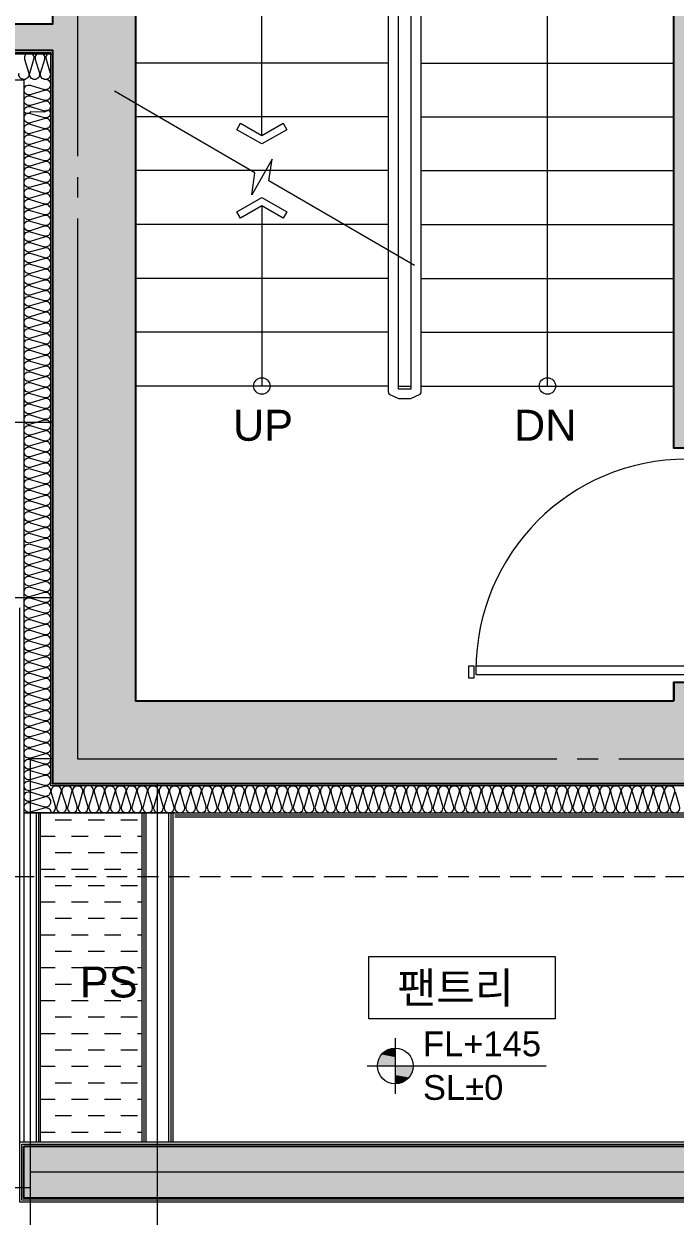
# Model space of a CAD drawing. Header units: millimetres. Extents: x 906 to 41302, y 848 to 28850.
# Drawn here: x 19625 to 22771, y 14171 to 19970 of the extents above; entities that cross this region are included whole.
import ezdxf

# ---------------------------------------------------------------- set-up
doc = ezdxf.new("R2010")
doc.units = ezdxf.units.MM
for name, color, linetype in [('PDF_A-ANNO-PONT', 7, 'Continuous'), ('PDF_A-FLOR-GRID', 7, 'Continuous'), ('PDF_A-FLOR-ROOM-IDEN', 7, 'Continuous'), ('PDF_X-단위세대$및$주동평면도$A-DOOR', 7, 'Continuous'), ('PDF_X-단위세대$및$주동평면도$A-FIN-INSL', 7, 'Continuous'), ('PDF_X-단위세대$및$주동평면도$A-FIN-INSL-HID', 7, 'Continuous'), ('PDF_X-단위세대$및$주동평면도$A-FLOR-STRA-ETC', 7, 'Continuous'), ('PDF_X-단위세대$및$주동평면도$A-FLOR-STRA-MAIN', 7, 'Continuous'), ('PDF_X-단위세대$및$주동평면도$A-ST-AXIS-CEN', 7, 'Continuous'), ('PDF_X-단위세대$및$주동평면도$A-ST-CONC', 7, 'Continuous'), ('PDF_X-단위세대$및$주동평면도$A-WALL-DRY', 7, 'Continuous'), ('PDF_문자', 7, 'Continuous')]:
    doc.layers.add(name, color=color, linetype=linetype)
doc.layers.add('PDF_X-단위세대$및$주동평면도$A-FIN-INSL-HAT', color=7, linetype='Continuous', true_color=0x666666)
doc.layers.add('PDF_X-단위세대$및$주동평면도$S-ST-CONC-PAT1', color=7, linetype='Continuous', true_color=0xb7b7b7)
doc.styles.add('PDF Arial', font='arial.ttf')

msp = doc.modelspace()

# ---------------------------------------------------------------- linework, layer by layer
at = {"layer": 'PDF_A-ANNO-PONT', "lineweight": 13}
for points in [[(21418.6, 15072.8), (21418.6, 14804)], [(22147.8, 14938.4), (21284.2, 14938.4)]]:
    msp.add_lwpolyline(points, dxfattribs=at)
msp.add_circle((21419.1, 14938.9), 86.3, dxfattribs=at)
at = {"layer": 'PDF_A-ANNO-PONT', "transparency": 33554559}
for points in [[(21388.9, 15019.9), (21418.6, 15013.5), (21375.2, 15013.5)], [(21403.7, 15024.1), (21418.6, 15019.9), (21388.9, 15019.9)], [(21418.6, 15019.9), (21388.9, 15019.9), (21418.6, 15013.5)], [(21418.6, 15025.2), (21418.6, 15024.1), (21403.7, 15024.1)], [(21418.6, 15024.1), (21403.7, 15024.1), (21418.6, 15019.9)], [(21337.1, 14968), (21418.6, 14953.2), (21332.8, 14953.2)], [(21343.4, 14981.8), (21418.6, 14968), (21337.1, 14968)], [(21418.6, 14968), (21337.1, 14968), (21418.6, 14953.2)], [(21351.9, 14994.5), (21418.6, 14981.8), (21343.4, 14981.8)], [(21418.6, 14981.8), (21343.4, 14981.8), (21418.6, 14968)], [(21362.5, 15005.1), (21418.6, 14994.5), (21351.9, 14994.5)], [(21418.6, 14994.5), (21351.9, 14994.5), (21418.6, 14981.8)], [(21375.2, 15013.5), (21418.6, 15005.1), (21362.5, 15005.1)], [(21418.6, 15005.1), (21362.5, 15005.1), (21418.6, 14994.5)], [(21418.6, 15013.5), (21375.2, 15013.5), (21418.6, 15005.1)], [(21332.8, 14953.2), (21418.6, 14938.4), (21331.8, 14938.4)], [(21418.6, 14953.2), (21332.8, 14953.2), (21418.6, 14938.4)], [(21504.3, 14938.4), (21418.6, 14938.4), (21503.2, 14923.6)], [(21418.6, 14938.4), (21503.2, 14923.6), (21418.6, 14923.6)], [(21503.2, 14923.6), (21418.6, 14923.6), (21499, 14908.8)], [(21418.6, 14923.6), (21499, 14908.8), (21418.6, 14908.8)], [(21499, 14908.8), (21418.6, 14908.8), (21492.6, 14895)], [(21418.6, 14908.8), (21492.6, 14895), (21418.6, 14895)], [(21492.6, 14895), (21418.6, 14895), (21484.2, 14883.4)], [(21418.6, 14895), (21484.2, 14883.4), (21418.6, 14883.4)], [(21484.2, 14883.4), (21418.6, 14883.4), (21473.6, 14872.8)], [(21418.6, 14883.4), (21473.6, 14872.8), (21418.6, 14872.8)], [(21473.6, 14872.8), (21418.6, 14872.8), (21462, 14863.2)], [(21418.6, 14872.8), (21462, 14863.2), (21418.6, 14863.2)], [(21462, 14863.2), (21418.6, 14863.2), (21448.2, 14856.9)], [(21418.6, 14863.2), (21448.2, 14856.9), (21418.6, 14856.9)], [(21418.6, 14856.9), (21418.6, 14853.7), (21433.4, 14853.7)], [(21418.6, 14856.9), (21448.2, 14856.9), (21433.4, 14853.7)], [(21418.6, 14853.7), (21433.4, 14853.7), (21418.6, 14851.6)]]:
    msp.add_solid(points, dxfattribs=at)
at = {"layer": 'PDF_A-FLOR-GRID', "lineweight": 5}
for points in [[(19776, 16128), (19855.4, 16128)], [(19934.8, 16128), (20014.2, 16128)], [(20093.5, 16128), (20172.9, 16128)], [(19704.1, 16048.6), (19776, 16048.6)], [(19855.4, 16048.6), (19934.8, 16048.6)], [(20014.2, 16048.6), (20093.5, 16048.6)], [(20172.9, 16048.6), (20194.1, 16048.6)], [(19776, 15969.2), (19855.4, 15969.2)], [(19934.8, 15969.2), (20014.2, 15969.2)], [(20093.5, 15969.2), (20172.9, 15969.2)], [(19704.1, 15889.8), (19776, 15889.8)], [(19855.4, 15889.8), (19934.8, 15889.8)], [(20014.2, 15889.8), (20093.5, 15889.8)], [(20172.9, 15889.8), (20194.1, 15889.8)], [(19776, 15810.5), (19855.4, 15810.5)], [(19934.8, 15810.5), (20014.2, 15810.5)], [(20093.5, 15810.5), (20172.9, 15810.5)], [(19704.1, 15731.1), (19776, 15731.1)], [(19855.4, 15731.1), (19934.8, 15731.1)], [(20014.2, 15731.1), (20093.5, 15731.1)], [(20172.9, 15731.1), (20194.1, 15731.1)], [(19776, 15651.7), (19855.4, 15651.7)], [(19934.8, 15651.7), (20014.2, 15651.7)], [(20093.5, 15651.7), (20172.9, 15651.7)], [(19704.1, 15572.3), (19776, 15572.3)], [(19855.4, 15572.3), (19934.8, 15572.3)], [(20014.2, 15572.3), (20093.5, 15572.3)], [(20172.9, 15572.3), (20194.1, 15572.3)], [(19776, 15493), (19855.4, 15493)], [(19934.8, 15493), (20014.2, 15493)], [(20093.5, 15493), (20172.9, 15493)], [(19704.1, 15413.6), (19776, 15413.6)], [(19855.4, 15413.6), (19934.8, 15413.6)], [(20014.2, 15413.6), (20093.5, 15413.6)], [(20172.9, 15413.6), (20194.1, 15413.6)], [(19776, 15334.2), (19855.4, 15334.2)], [(19934.8, 15334.2), (20014.2, 15334.2)], [(20093.5, 15334.2), (20172.9, 15334.2)], [(19704.1, 15254.8), (19776, 15254.8)], [(19855.4, 15254.8), (19934.8, 15254.8)], [(20014.2, 15254.8), (20093.5, 15254.8)], [(20172.9, 15254.8), (20194.1, 15254.8)], [(19776, 15175.5), (19855.4, 15175.5)], [(19934.8, 15175.5), (20014.2, 15175.5)], [(20093.5, 15175.5), (20172.9, 15175.5)], [(19704.1, 15096.1), (19776, 15096.1)], [(19855.4, 15096.1), (19934.8, 15096.1)], [(20014.2, 15096.1), (20093.5, 15096.1)], [(20172.9, 15096.1), (20194.1, 15096.1)], [(19776, 15016.7), (19855.4, 15016.7)], [(19934.8, 15016.7), (20014.2, 15016.7)], [(20093.5, 15016.7), (20172.9, 15016.7)], [(19704.1, 14937.3), (19776, 14937.3)], [(19855.4, 14937.3), (19934.8, 14937.3)], [(20014.2, 14937.3), (20093.5, 14937.3)], [(20172.9, 14937.3), (20194.1, 14937.3)], [(19776, 14858), (19855.4, 14858)], [(19934.8, 14858), (20014.2, 14858)], [(20093.5, 14858), (20172.9, 14858)], [(19704.1, 14778.6), (19776, 14778.6)], [(19855.4, 14778.6), (19934.8, 14778.6)], [(20014.2, 14778.6), (20093.5, 14778.6)], [(20172.9, 14778.6), (20194.1, 14778.6)], [(19776, 14699.2), (19855.4, 14699.2)], [(19934.8, 14699.2), (20014.2, 14699.2)], [(20093.5, 14699.2), (20172.9, 14699.2)], [(19704.1, 14619.8), (19776, 14619.8)], [(19855.4, 14619.8), (19934.8, 14619.8)], [(20014.2, 14619.8), (20093.5, 14619.8)], [(20172.9, 14619.8), (20194.1, 14619.8)]]:
    msp.add_lwpolyline(points, dxfattribs=at)
at = {"layer": 'PDF_A-FLOR-ROOM-IDEN', "lineweight": 13}
msp.add_lwpolyline([(21291.6, 15167), (21291.6, 15467.6), (22192.2, 15467.6), (22192.2, 15167)], close=True, dxfattribs=at)
at = {"layer": 'PDF_X-단위세대$및$주동평면도$A-DOOR', "lineweight": 9}
for points in [[(21774.2, 16811.6), (21774.2, 16870.9), (21798.5, 16870.9), (21798.5, 16811.6)], [(22837.8, 16869.8), (21808, 16869.8), (21808, 16829.6), (22837.8, 16829.6), (22847.3, 16839.2), (22847.3, 16859.3)]]:
    msp.add_lwpolyline(points, close=True, dxfattribs=at)
at = {"layer": 'PDF_X-단위세대$및$주동평면도$A-DOOR', "lineweight": 5}
msp.add_arc((22827.7, 16850.3), 1018.6, 90, 180, dxfattribs=at)
at = {"layer": 'PDF_X-단위세대$및$주동평면도$A-FIN-INSL', "lineweight": 5}
msp.add_lwpolyline([(23349, 16290.9), (19754.9, 16290.9), (19754.9, 19831.1), (18514.5, 19831.1), (18514.5, 19700.9), (19624.7, 19700.9), (19624.7, 16161.8), (23349, 16161.8)], dxfattribs=at)
at = {"layer": 'PDF_X-단위세대$및$주동평면도$A-FIN-INSL-HAT', "lineweight": 9}
for points in [[(19755.4, 19831.1, 0.50163), (19731.6, 19800.4), (19751.8, 19732.6, -0.501631), (19728.9, 19701.9, -0.501631), (19705.1, 19732.6), (19725.3, 19800.5, 0.50163), (19702.5, 19831.1, 0.50163), (19679.7, 19800.4), (19699.9, 19732.6, -0.501631), (19677.1, 19701.9, -0.501631), (19653.3, 19732.6), (19673.4, 19800.5, 0.50163), (19650.6, 19831.1, 0.50163), (19627.9, 19800.4), (19648, 19732.6, -0.501631), (19625.2, 19701.9, -0.501631), (19601.4, 19732.6)], [(19723.1, 19648), (19655.4, 19627.9, -0.501631), (19625.7, 19651.7, -0.501631), (19655.4, 19674.4), (19723.1, 19654.3)], [(19724.3, 19655.3, 0.50163), (19754.9, 19678.1, 0.386262), (19733.3, 19701.8)], [(19724.3, 19518.8, 0.50163), (19754.8, 19541.4, 0.622669), (19723.1, 19544.3), (19655.9, 19545.1, -0.622668), (19625.7, 19548, -0.501631), (19655.4, 19570.7), (19724.3, 19550.5, 0.50163), (19754.9, 19573.4, 0.50163), (19723.1, 19596.1), (19656.4, 19577, -0.501631), (19625.7, 19599.8, -0.501631), (19655.4, 19622.6), (19723.1, 19602.5)], [(19724.3, 19603.5, 0.50163), (19754.9, 19626.3, 0.50163), (19724.3, 19649.1)], [(19724.3, 19466.9, 0.50163), (19754.9, 19489.7, 0.50163), (19723.1, 19512.5), (19655.4, 19492.4, -0.501631), (19625.7, 19516.2, -0.501631), (19656.3, 19539)], [(19724.3, 19415.1, 0.50163), (19754.9, 19437.9, 0.50163), (19723.1, 19460.6), (19655.4, 19440.5, -0.501631), (19625.7, 19464.3, -0.501631), (19656.3, 19487.2)], [(19724.3, 19363.2, 0.50163), (19754.9, 19386, 0.50163), (19723.1, 19408.8), (19655.4, 19388.7, -0.501631), (19625.7, 19411.4, -0.501631), (19655.4, 19434.2), (19723.1, 19414.1)], [(19724.3, 19311.4, 0.50163), (19754.9, 19334.2, 0.50163), (19723.1, 19356.9), (19655.4, 19335.8, -0.501631), (19625.7, 19359.6, -0.501631), (19655.4, 19382.3), (19723.1, 19362.2)], [(19723.1, 19304), (19655.4, 19283.9, -0.501631), (19625.7, 19307.7, -0.501631), (19655.4, 19330.5), (19723.1, 19310.4)], [(19724.3, 19154.7, 0.50163), (19754.9, 19177.5, 0.50163), (19723.1, 19200.3), (19656.4, 19181.2, -0.501631), (19625.7, 19204, -0.501631), (19655.4, 19226.8), (19724.3, 19206.6, 0.50163), (19754.9, 19229.4, 0.50163), (19723.1, 19252.2), (19656.4, 19233, -0.501631), (19625.7, 19255.9, -0.501631), (19655.4, 19278.6), (19723.1, 19258.5)], [(19724.3, 19259.5, 0.50163), (19754.9, 19282.3, 0.50163), (19724.3, 19305.1)], [(19724.3, 19102.9, 0.50163), (19754.9, 19125.7, 0.50163), (19723.1, 19148.4), (19655.4, 19128.3, -0.501631), (19625.7, 19152.1, -0.501631), (19655.4, 19174.9), (19723.1, 19153.7)], [(19724.3, 19051, 0.50163), (19754.9, 19073.8, 0.50163), (19723.1, 19096.6), (19655.4, 19076.5, -0.501631), (19625.7, 19100.3, -0.501631), (19656.3, 19123.1)], [(19724.3, 18999.1, 0.50163), (19754.9, 19022, 0.50163), (19723.1, 19044.7), (19655.4, 19024.6, -0.501631), (19625.7, 19047.4, -0.501631), (19655.4, 19070.1), (19723.1, 19050)], [(19724.3, 18947.3, 0.50163), (19754.9, 18970.1, 0.50163), (19723.1, 18992.9), (19655.4, 18971.7, -0.501631), (19625.7, 18995.5, -0.501631), (19655.4, 19018.3), (19723.1, 18998.2)], [(19723.1, 18939.9), (19655.4, 18919.8, -0.501631), (19625.7, 18943.6, -0.501631), (19655.4, 18966.4), (19723.1, 18946.3)], [(19724.3, 18738.8, 0.50163), (19754.9, 18761.6, 0.50163), (19723.1, 18784.4), (19656.4, 18765.2, -0.501631), (19625.7, 18788.1, -0.501631), (19655.4, 18810.8), (19724.3, 18790.6, 0.50163), (19754.9, 18813.5, 0.50163), (19723.1, 18836.2), (19656.4, 18817.1, -0.501631), (19625.7, 18839.9, -0.501631), (19655.4, 18862.7), (19724.3, 18842.5, 0.50163), (19754.9, 18865.3, 0.50163), (19723.1, 18888.1), (19656.4, 18869, -0.501631), (19625.7, 18891.8, -0.501631), (19655.4, 18914.5), (19723.1, 18894.4)], [(19724.3, 18895.4, 0.50163), (19754.9, 18918.2, 0.50163), (19724.3, 18941.1)], [(19724.3, 18686.9, 0.50163), (19754.9, 18709.8, 0.50163), (19723.1, 18732.5), (19655.4, 18712.4, -0.501631), (19625.7, 18736.2, -0.501631), (19656.3, 18759)], [(19724.3, 18635.1, 0.50163), (19754.9, 18657.9, 0.50163), (19723.1, 18680.7), (19655.4, 18660.5, -0.501631), (19625.7, 18684.4, -0.501631), (19656.3, 18707.2)], [(19724.3, 18583.2, 0.50163), (19754.9, 18606, 0.50163), (19723.1, 18628.8), (19655.4, 18608.7, -0.501631), (19625.7, 18631.4, -0.501631), (19655.4, 18654.2), (19723.1, 18634.1)], [(19724.3, 18531.4, 0.50163), (19754.9, 18554.2, 0.50163), (19723.1, 18576.9), (19655.4, 18555.8, -0.501631), (19625.7, 18579.6, -0.501631), (19655.4, 18602.3), (19723.1, 18582.2)], [(19723.1, 18524), (19655.4, 18503.9, -0.501631), (19625.7, 18527.7, -0.501631), (19655.4, 18550.5), (19723.1, 18530.4)], [(19724.3, 18374.7, 0.50163), (19754.9, 18397.5, 0.50163), (19723.1, 18420.3), (19656.4, 18401.2, -0.501631), (19625.7, 18424, -0.501631), (19655.4, 18446.8), (19724.3, 18426.6, 0.50163), (19754.9, 18449.4, 0.50163), (19723.1, 18472.2), (19656.4, 18453, -0.501631), (19625.7, 18475.9, -0.501631), (19655.4, 18498.6), (19723.1, 18478.5)], [(19724.3, 18479.5, 0.50163), (19754.9, 18502.3, 0.50163), (19724.3, 18525.2)], [(19724.3, 18322.9, 0.50163), (19754.9, 18345.7, 0.50163), (19723.1, 18368.4), (19655.4, 18348.3, -0.501631), (19625.7, 18372.1, -0.501631), (19655.4, 18394.9), (19723.1, 18373.7)], [(19724.3, 18271, 0.50163), (19754.9, 18293.8, 0.50163), (19723.1, 18316.6), (19655.4, 18296.5, -0.501631), (19625.7, 18320.3, -0.501631), (19656.3, 18343.1)], [(19724.3, 18219.1, 0.50163), (19754.9, 18242, 0.50163), (19723.1, 18264.7), (19655.4, 18244.6, -0.501631), (19625.7, 18267.4, -0.501631), (19655.4, 18290.1), (19723.1, 18270)], [(19724.3, 18167.3, 0.50163), (19754.9, 18190.1, 0.50163), (19723.1, 18212.9), (19655.4, 18191.7, -0.501631), (19625.7, 18215.5, -0.501631), (19655.4, 18238.3), (19723.1, 18218.2)], [(19723.1, 18160), (19655.4, 18139.8, -0.501631), (19625.7, 18163.7, -0.501631), (19655.4, 18186.4), (19723.1, 18166.3)], [(19724.3, 18115.4, 0.50163), (19754.9, 18138.3, 0.50163), (19724.3, 18161.1)], [(19723.1, 18108.1), (19655.4, 18088, -0.501631), (19625.7, 18111.8, -0.501631), (19655.4, 18134.6), (19723.1, 18114.4)], [(19724.3, 18063.6, 0.50163), (19754.9, 18086.4, 0.50163), (19724.3, 18109.2)], [(19724.3, 17958.8, 0.50163), (19754.9, 17981.6, 0.50163), (19723.1, 18004.4), (19656.4, 17985.3, -0.501631), (19625.7, 18008.1, -0.501631), (19655.4, 18030.8), (19724.3, 18010.7, 0.50163), (19754.9, 18033.5, 0.50163), (19723.1, 18056.2), (19656.4, 18037.1, -0.501631), (19625.7, 18059.9, -0.501631), (19655.4, 18082.7), (19723.1, 18062.6)], [(19724.3, 17906.9, 0.50163), (19754.9, 17929.8, 0.50163), (19723.1, 17952.5), (19655.4, 17932.4, -0.501631), (19625.7, 17956.2, -0.501631), (19655.4, 17979), (19723.1, 17957.8)], [(19724.3, 17855.1, 0.50163), (19754.9, 17877.9, 0.50163), (19723.1, 17900.7), (19655.4, 17880.6, -0.501631), (19625.7, 17904.4, -0.501631), (19656.3, 17927.2)], [(19724.3, 17803.2, 0.50163), (19754.9, 17826, 0.50163), (19723.1, 17848.8), (19655.4, 17828.7, -0.501631), (19625.7, 17851.4, -0.501631), (19655.4, 17874.2), (19723.1, 17854.1)], [(19724.3, 17751.4, 0.50163), (19754.9, 17774.2, 0.50163), (19723.1, 17796.9), (19655.4, 17775.8, -0.501631), (19625.7, 17799.6, -0.501631), (19655.4, 17822.3), (19723.1, 17802.2)], [(19723.1, 17744), (19655.4, 17723.9, -0.501631), (19625.7, 17747.7, -0.501631), (19655.4, 17770.5), (19723.1, 17750.4)], [(19724.3, 17699.5, 0.50163), (19754.9, 17722.3, 0.50163), (19724.3, 17745.2)], [(19724.3, 17594.7, 0.50163), (19754.9, 17617.6, 0.50163), (19723.1, 17640.3), (19656.4, 17621.2, -0.501631), (19625.7, 17644, -0.501631), (19655.4, 17666.8), (19724.3, 17646.6, 0.50163), (19754.9, 17669.4, 0.50163), (19723.1, 17692.2), (19656.4, 17673, -0.501631), (19625.7, 17695.9, -0.501631), (19655.4, 17718.6), (19723.1, 17698.5)], [(19724.3, 17542.9, 0.50163), (19754.9, 17565.7, 0.50163), (19723.1, 17588.5), (19655.4, 17568.3, -0.501631), (19625.7, 17592.2, -0.501631), (19655.4, 17614.9), (19723.1, 17593.7)], [(19724.3, 17491, 0.50163), (19754.9, 17513.8, 0.50163), (19723.1, 17536.6), (19655.4, 17516.5, -0.501631), (19625.7, 17540.3, -0.501631), (19656.3, 17563.1)], [(19724.3, 17439.2, 0.50163), (19754.9, 17462, 0.50163), (19723.1, 17484.7), (19655.4, 17464.6, -0.501631), (19625.7, 17487.4, -0.501631), (19655.4, 17510.1), (19723.1, 17490)], [(19724.3, 17387.3, 0.50163), (19754.9, 17410.1, 0.50163), (19723.1, 17432.9), (19655.4, 17412.8, -0.501631), (19625.7, 17435.5, -0.501631), (19655.4, 17458.3), (19723.1, 17438.2)], [(19723.1, 17380), (19655.4, 17359.9, -0.501631), (19625.7, 17383.7, -0.501631), (19655.4, 17406.4), (19723.1, 17386.3)], [(19723.1, 17328.1), (19655.4, 17308, -0.501592), (19625.7, 17331.8, -0.50164), (19655.4, 17354.6), (19723.1, 17334.5)], [(19724.3, 17335.4, 0.501572), (19754.9, 17358.3, 0.50163), (19724.3, 17381.1)], [(19724.3, 17178.8, 0.501591), (19754.9, 17201.6, 0.501591), (19723.1, 17224.4), (19656.3, 17205.3, -0.501592), (19625.7, 17228.1, -0.501592), (19655.4, 17250.8), (19724.3, 17230.7, 0.501591), (19754.9, 17253.5, 0.501591), (19723.1, 17276.2), (19656.3, 17257.1, -0.501592), (19625.7, 17279.9, -0.501592), (19655.4, 17302.7), (19723.1, 17282.6)], [(19724.3, 17283.6, 0.501591), (19754.9, 17306.4, 0.501591), (19724.3, 17329.2)], [(19724.3, 17126.9, 0.501591), (19754.9, 17149.8, 0.501591), (19723.1, 17172.5), (19655.4, 17152.4, -0.501592), (19625.7, 17176.2, -0.501592), (19655.4, 17199), (19723.1, 17177.8)], [(19724.3, 17075.1, 0.501591), (19754.9, 17097.9, 0.501591), (19723.1, 17120.7), (19655.4, 17100.6, -0.501592), (19625.7, 17124.4, -0.501592), (19656.3, 17147.2)], [(19724.3, 17023.2, 0.501591), (19754.9, 17046.1, 0.501591), (19723.1, 17068.8), (19655.4, 17048.7, -0.501592), (19625.7, 17071.5, -0.501592), (19655.4, 17094.2), (19723.1, 17074.1)], [(19724.3, 16971.4, 0.501591), (19754.9, 16994.2, 0.501591), (19723.1, 17017), (19655.4, 16995.8, -0.501592), (19625.7, 17019.6, -0.501592), (19655.4, 17042.4), (19723.1, 17022.2)], [(19723.1, 16964), (19655.4, 16943.9, -0.501592), (19625.7, 16967.7, -0.501592), (19655.4, 16990.5), (19723.1, 16970.4)], [(19724.3, 16814.7, 0.501591), (19754.9, 16837.6, 0.501591), (19723.1, 16860.3), (19656.3, 16841.2, -0.501592), (19625.7, 16864, -0.501592), (19655.4, 16886.8), (19724.3, 16866.6, 0.501591), (19754.9, 16889.4, 0.501591), (19723.1, 16912.2), (19656.3, 16893.1, -0.501592), (19625.7, 16915.9, -0.501592), (19655.4, 16938.6), (19723.1, 16918.5)], [(19724.3, 16919.5, 0.501591), (19754.9, 16942.3, 0.501591), (19724.3, 16965.2)], [(19724.3, 16762.9, 0.501591), (19754.9, 16785.7, 0.501591), (19723.1, 16808.5), (19655.4, 16788.4, -0.501592), (19625.7, 16812.2, -0.501592), (19655.4, 16834.9), (19723.1, 16813.8)], [(19724.3, 16711, 0.501591), (19754.9, 16733.8, 0.501591), (19723.1, 16756.6), (19655.4, 16736.5, -0.501592), (19625.7, 16760.3, -0.501592), (19656.3, 16783.1)], [(19724.3, 16659.2, 0.501591), (19754.9, 16682, 0.501591), (19723.1, 16704.7), (19655.4, 16684.6, -0.501592), (19625.7, 16708.4, -0.501592), (19656.3, 16731.3)], [(19724.3, 16607.3, 0.501591), (19754.9, 16630.1, 0.501591), (19723.1, 16652.9), (19655.4, 16632.8, -0.501592), (19625.7, 16655.5, -0.501592), (19655.4, 16678.3), (19723.1, 16658.2)], [(19724.3, 16555.4, 0.501591), (19754.9, 16578.3, 0.501591), (19723.1, 16601), (19655.4, 16579.9, -0.501592), (19625.7, 16603.7, -0.501592), (19655.4, 16626.4), (19723.1, 16606.3)], [(19723.1, 16548.1), (19655.4, 16528, -0.501592), (19625.7, 16551.8, -0.501592), (19655.4, 16574.6), (19723.1, 16554.5)], [(19724.3, 16503.6, 0.501591), (19754.9, 16526.4, 0.501591), (19724.3, 16549.2)], [(19724.3, 16398.8, 0.501591), (19754.9, 16421.6, 0.501591), (19723.1, 16444.4), (19656.3, 16425.3, -0.501592), (19625.7, 16448.1, -0.501592), (19655.4, 16470.9), (19724.3, 16450.7, 0.501591), (19754.9, 16473.5, 0.501591), (19723.1, 16496.3), (19656.3, 16477.1, -0.501592), (19625.7, 16500, -0.501592), (19655.4, 16522.7), (19723.1, 16502.6)], [(19724.3, 16347, 0.501591), (19754.9, 16369.8, 0.501591), (19723.1, 16392.5), (19655.4, 16372.4, -0.501592), (19625.7, 16396.2, -0.501592), (19655.4, 16419), (19723.1, 16397.8)], [(19724.3, 16295.1, 0.501591), (19754.9, 16317.9, 0.501591), (19723.1, 16340.7), (19655.4, 16320.6, -0.501592), (19625.7, 16344.4, -0.501592), (19656.3, 16367.2)], [(19724.3, 16243.2, 0.501591), (19754.9, 16266.1, 0.501591), (19723.1, 16288.8), (19655.4, 16268.7, -0.501592), (19625.7, 16291.5, -0.501592), (19655.4, 16314.2), (19723.1, 16294.1)], [(19724.3, 16191.4, 0.501591), (19754.9, 16214.2, 0.501591), (19723.1, 16237), (19655.4, 16215.8, -0.501592), (19625.7, 16239.6, -0.501592), (19655.4, 16262.4), (19723.1, 16242.3)], [(19724.3, 16185.2, -0.501591), (19755.4, 16161.8, 0.501635), (19777.1, 16192.5), (19757, 16260.2)], [(19758, 16261.4, -0.501634), (19780.8, 16292, -0.501634), (19803.5, 16260.2), (19783.4, 16192.5, 0.501635), (19807.2, 16161.8, 0.501635), (19830, 16192.5), (19808.8, 16260.2)], [(19809.8, 16261.4, -0.501634), (19832.7, 16292, -0.501634), (19855.4, 16260.2), (19836.3, 16192.4, 0.501635), (19859.1, 16161.8, 0.501635), (19881.9, 16192.5), (19861.7, 16261.4, -0.501634), (19884.5, 16292, -0.501634), (19907.3, 16260.2), (19888.1, 16192.4, 0.501635), (19911, 16161.8, 0.501635), (19933.7, 16192.5), (19913.6, 16260.2)], [(19960.2, 16261.4, 0.501634), (19937.4, 16292, 0.501634), (19914.6, 16261.4)], [(19959.1, 16260.2), (19939, 16192.5, 0.501635), (19962.8, 16161.8, 0.501635), (19985.6, 16192.5), (19965.5, 16260.2)], [(19966.5, 16261.4, -0.501634), (19989.3, 16292, -0.501634), (20012, 16260.2), (19990.9, 16192.5, 0.501635), (20014.7, 16161.8, 0.501635), (20037.4, 16192.5), (20017.3, 16260.2)], [(20018.3, 16261.4, -0.501634), (20041.1, 16292, -0.501634), (20063.9, 16260.2), (20043.8, 16192.5, 0.501635), (20066.5, 16161.8, 0.501635), (20089.3, 16192.5), (20069.2, 16260.2)], [(20070.2, 16261.4, -0.501634), (20093, 16292, -0.501634), (20115.8, 16260.2), (20095.6, 16192.5, 0.501635), (20119.5, 16161.8, 0.501635), (20141.2, 16192.5), (20121, 16260.2)], [(20122, 16261.4, -0.501634), (20144.9, 16292, -0.501634), (20167.6, 16260.2), (20147.5, 16192.5, 0.501635), (20171.3, 16161.8, 0.501635), (20194.1, 16192.5), (20172.9, 16260.2)], [(20173.9, 16261.4, -0.501634), (20196.7, 16292, -0.501634), (20219.5, 16260.2), (20200.4, 16192.4, 0.501635), (20223.2, 16161.8, 0.501635), (20245.9, 16192.5), (20225.7, 16261.4, -0.501634), (20248.6, 16292, -0.501634), (20271.3, 16260.2), (20252.2, 16192.4, 0.501635), (20275, 16161.8, 0.501635), (20297.8, 16192.5), (20277.7, 16260.2)], [(20324.3, 16261.4, 0.501634), (20301.5, 16292, 0.501634), (20278.7, 16261.4)], [(20323.2, 16260.2), (20303.1, 16192.5, 0.501635), (20326.9, 16161.8, 0.501635), (20349.6, 16192.5), (20329.5, 16260.2)], [(20330.5, 16261.4, -0.501634), (20353.4, 16292, -0.501634), (20376.1, 16260.2), (20354.9, 16192.5, 0.501635), (20378.7, 16161.8, 0.501635), (20401.5, 16192.5), (20381.4, 16260.2)], [(20382.4, 16261.4, -0.501634), (20405.2, 16292, -0.501634), (20428, 16260.2), (20407.9, 16192.5, 0.501635), (20430.6, 16161.8, 0.501635), (20453.4, 16192.5), (20433.3, 16260.2)], [(20434.2, 16261.4, -0.501634), (20457.1, 16292, -0.501634), (20479.8, 16260.2), (20459.7, 16192.5, 0.501635), (20482.5, 16161.8, 0.501635), (20505.2, 16192.5), (20485.1, 16260.2)], [(20486.1, 16261.4, -0.501634), (20508.9, 16292, -0.501634), (20531.7, 16260.2), (20511.6, 16192.5, 0.501635), (20535.4, 16161.8, 0.501635), (20557.1, 16192.5), (20537, 16260.2)], [(20538, 16261.4, -0.501634), (20560.8, 16292, -0.501634), (20583.5, 16260.2), (20563.4, 16192.5, 0.501635), (20587.2, 16161.8, 0.501635), (20610, 16192.5), (20588.8, 16260.2)], [(20589.8, 16261.4, -0.501634), (20612.6, 16292, -0.501634), (20635.4, 16260.2), (20616.3, 16192.4, 0.501635), (20639.1, 16161.8, 0.501635), (20661.9, 16192.5), (20641.7, 16261.4, -0.501634), (20664.5, 16292, -0.501634), (20687.3, 16260.2), (20668.1, 16192.4, 0.501635), (20691, 16161.8, 0.501635), (20713.7, 16192.5), (20693.6, 16260.2)], [(20740.2, 16261.4, 0.501634), (20717.4, 16292, 0.501634), (20694.6, 16261.4)], [(20739.1, 16260.2), (20719, 16192.5, 0.501635), (20742.8, 16161.8, 0.501635), (20765.6, 16192.5), (20745.5, 16260.2)], [(20746.4, 16261.4, -0.501634), (20769.3, 16292, -0.501634), (20792, 16260.2), (20770.9, 16192.5, 0.501635), (20794.7, 16161.8, 0.501635), (20817.4, 16192.5), (20797.3, 16260.2)], [(20798.3, 16261.4, -0.501634), (20821.1, 16292, -0.501634), (20843.9, 16260.2), (20823.8, 16192.5, 0.501635), (20846.5, 16161.8, 0.501635), (20869.3, 16192.5), (20849.2, 16260.2)], [(20850.2, 16261.4, -0.501634), (20873, 16292, -0.501634), (20895.7, 16260.2), (20875.6, 16192.5, 0.501635), (20899.4, 16161.8, 0.501635), (20921.1, 16192.5), (20901, 16260.2)], [(20902, 16261.4, -0.501634), (20924.9, 16292, -0.501634), (20947.6, 16260.2), (20927.5, 16192.5, 0.501635), (20951.3, 16161.8, 0.501635), (20974.1, 16192.5), (20952.9, 16260.2)], [(20953.9, 16261.4, -0.501634), (20976.7, 16292, -0.501634), (20999.5, 16260.2), (20980.3, 16192.4, 0.501635), (21003.2, 16161.8, 0.501635), (21025.9, 16192.5), (21005.7, 16261.4, -0.501634), (21028.6, 16292, -0.501634), (21051.3, 16260.2), (21032.2, 16192.4, 0.501635), (21055, 16161.8, 0.501635), (21077.8, 16192.5), (21057.7, 16260.2)], [(21104.3, 16261.4, 0.501634), (21081.5, 16292, 0.501634), (21058.7, 16261.4)], [(21103.2, 16260.2), (21083.1, 16192.5, 0.501635), (21106.9, 16161.8, 0.501635), (21129.6, 16192.5), (21109.5, 16260.2)], [(21110.5, 16261.4, -0.501634), (21133.3, 16292, -0.501634), (21156.1, 16260.2), (21134.9, 16192.5, 0.501635), (21158.7, 16161.8, 0.501635), (21181.5, 16192.5), (21161.4, 16260.2)], [(21162.4, 16261.4, -0.501634), (21185.2, 16292, -0.501634), (21208, 16260.2), (21187.8, 16192.5, 0.501635), (21210.6, 16161.8, 0.501635), (21233.4, 16192.5), (21213.2, 16260.2)], [(21214.2, 16261.4, -0.501634), (21237.1, 16292, -0.501634), (21259.8, 16260.2), (21239.7, 16192.5, 0.501635), (21263.5, 16161.8, 0.501635), (21285.2, 16192.5), (21265.1, 16260.2)], [(21266.1, 16261.4, -0.501634), (21288.9, 16292, -0.501634), (21311.7, 16260.2), (21291.6, 16192.5, 0.501635), (21315.4, 16161.8, 0.501635), (21337.1, 16192.5), (21317, 16260.2)], [(21317.9, 16261.4, -0.501634), (21340.8, 16292, -0.501634), (21363.5, 16260.2), (21343.4, 16192.5, 0.501635), (21367.2, 16161.8, 0.501635), (21390, 16192.5), (21368.8, 16260.2)], [(21369.8, 16261.4, -0.501634), (21392.6, 16292, -0.501634), (21415.4, 16260.2), (21396.3, 16192.4, 0.501635), (21419.1, 16161.8, 0.501635), (21441.8, 16192.5), (21421.7, 16261.4, -0.501634), (21444.5, 16292, -0.501634), (21467.2, 16260.2), (21448.1, 16192.4, 0.501635), (21471, 16161.8, 0.501635), (21493.7, 16192.5), (21473.6, 16260.2)], [(21520.2, 16261.4, 0.501634), (21497.4, 16292, 0.501634), (21474.6, 16261.4)], [(21519.1, 16260.2), (21499, 16192.5, 0.501635), (21522.8, 16161.8, 0.501635), (21545.6, 16192.5), (21525.5, 16260.2)], [(21526.4, 16261.4, -0.501634), (21549.3, 16292, -0.501634), (21572, 16260.2), (21550.9, 16192.5, 0.501635), (21574.7, 16161.8, 0.501635), (21597.4, 16192.5), (21577.3, 16260.2)], [(21578.3, 16261.4, -0.501634), (21601.1, 16292, -0.501634), (21623.9, 16260.2), (21603.8, 16192.5, 0.501635), (21626.5, 16161.8, 0.501635), (21649.3, 16192.5), (21629.2, 16260.2)], [(21630.2, 16261.4, -0.501634), (21653, 16292, -0.501634), (21675.7, 16260.2), (21655.6, 16192.5, 0.501635), (21679.4, 16161.8, 0.501635), (21701.1, 16192.5), (21681, 16260.2)], [(21682, 16261.4, -0.501634), (21704.8, 16292, -0.501634), (21727.6, 16260.2), (21707.5, 16192.5, 0.501635), (21731.3, 16161.8, 0.501635), (21754.1, 16192.5), (21732.9, 16260.2)], [(21733.9, 16261.4, -0.501634), (21756.7, 16292, -0.501634), (21779.5, 16260.2), (21760.3, 16192.4, 0.501635), (21783.2, 16161.8, 0.501635), (21805.9, 16192.5), (21785.7, 16261.4, -0.501634), (21808.6, 16292, -0.501634), (21831.3, 16260.2), (21812.2, 16192.4, 0.501635), (21835, 16161.8, 0.501635), (21857.8, 16192.5), (21837.7, 16260.2)], [(21884.3, 16261.4, 0.501634), (21861.5, 16292, 0.501634), (21838.7, 16261.4)], [(21883.2, 16260.2), (21863.1, 16192.5, 0.501635), (21886.9, 16161.8, 0.501635), (21909.6, 16192.5), (21889.5, 16260.2)], [(21890.5, 16261.4, -0.501634), (21913.3, 16292, -0.501634), (21936.1, 16260.2), (21914.9, 16192.5, 0.501635), (21938.7, 16161.8, 0.501635), (21961.5, 16192.5), (21941.4, 16260.2)], [(21942.4, 16261.4, -0.501634), (21965.2, 16292, -0.501634), (21987.9, 16260.2), (21967.8, 16192.5, 0.501635), (21990.6, 16161.8, 0.501635), (22013.3, 16192.5), (21993.2, 16260.2)], [(21994.2, 16261.4, -0.501634), (22017.1, 16292, -0.501634), (22039.8, 16260.2), (22019.7, 16192.5, 0.501635), (22043.5, 16161.8, 0.501635), (22065.2, 16192.5), (22045.1, 16260.2)], [(22046.1, 16261.4, -0.501634), (22068.9, 16292, -0.501634), (22091.7, 16260.2), (22071.6, 16192.5, 0.501635), (22095.4, 16161.8, 0.501635), (22117.1, 16192.5), (22097, 16260.2)], [(22097.9, 16261.4, -0.501634), (22120.8, 16292, -0.501634), (22143.5, 16260.2), (22124.4, 16192.4, 0.501635), (22147.2, 16161.8, 0.501635), (22170, 16192.5), (22149.8, 16261.4, -0.501634), (22172.6, 16292, -0.501634), (22195.4, 16260.2), (22176.3, 16192.4, 0.501635), (22199.1, 16161.8, 0.501635), (22221.8, 16192.5), (22201.7, 16261.4, -0.501634), (22224.5, 16292, -0.501634), (22247.2, 16260.2), (22228.1, 16192.4, 0.501635), (22250.9, 16161.8, 0.501635), (22273.7, 16192.5), (22253.6, 16260.2)], [(22300.2, 16261.4, 0.501634), (22277.4, 16292, 0.501634), (22254.6, 16261.4)], [(22299.1, 16260.2), (22279, 16192.5, 0.501635), (22302.8, 16161.8, 0.501635), (22325.6, 16192.5), (22305.4, 16260.2)], [(22306.4, 16261.4, -0.501634), (22329.3, 16292, -0.501634), (22352, 16260.2), (22330.8, 16192.5, 0.501635), (22354.7, 16161.8, 0.501635), (22377.4, 16192.5), (22357.3, 16260.2)], [(22358.3, 16261.4, -0.501634), (22381.1, 16292, -0.501634), (22403.9, 16260.2), (22383.8, 16192.5, 0.501635), (22406.5, 16161.8, 0.501635), (22429.3, 16192.5), (22409.2, 16260.2)], [(22410.2, 16261.4, -0.501634), (22433, 16292, -0.501634), (22455.7, 16260.2), (22435.6, 16192.5, 0.501635), (22459.4, 16161.8, 0.501635), (22481.1, 16192.5), (22461, 16260.2)], [(22462, 16261.4, -0.501634), (22484.8, 16292, -0.501634), (22507.6, 16260.2), (22487.5, 16192.5, 0.501635), (22511.3, 16161.8, 0.501635), (22534, 16192.5), (22512.9, 16260.2)], [(22513.9, 16261.4, -0.501634), (22536.7, 16292, -0.501634), (22559.4, 16260.2), (22540.3, 16192.4, 0.501635), (22563.2, 16161.8, 0.501635), (22585.9, 16192.5), (22565.7, 16261.4, -0.501634), (22588.6, 16292, -0.501634), (22611.3, 16260.2), (22592.2, 16192.4, 0.501635), (22615, 16161.8, 0.501635), (22637.8, 16192.5), (22617.7, 16260.2)], [(22664.3, 16261.4, 0.501634), (22641.5, 16292, 0.501634), (22618.6, 16261.4)], [(22663.2, 16260.2), (22643.1, 16192.5, 0.501635), (22666.9, 16161.8, 0.501635), (22689.6, 16192.5), (22669.5, 16260.2)], [(22670.5, 16261.4, -0.501634), (22693.3, 16292, -0.501634), (22716.1, 16260.2), (22694.9, 16192.5, 0.501635), (22718.7, 16161.8, 0.501635), (22741.5, 16192.5), (22721.4, 16260.2)], [(22722.4, 16261.4, -0.501634), (22745.2, 16292, -0.501634), (22767.9, 16260.2), (22747.8, 16192.5, 0.501635), (22770.6, 16161.8, 0.501635), (22793.3, 16192.5), (22773.2, 16260.2)], [(19723.1, 16184), (19655.4, 16163.9, -0.501592), (19625.7, 16187.7, -0.501592), (19655.4, 16210.5), (19723.1, 16190.4)]]:
    msp.add_lwpolyline(points, format="xyb", dxfattribs=at)
for points in [[(19754.9, 19831.1), (19754.9, 19831.1)], [(19655.4, 19537.9), (19723.1, 19517.8)], [(19655.4, 19486), (19723.1, 19465.9)], [(19655.4, 19122), (19723.1, 19101.9)], [(19655.4, 18757.9), (19723.1, 18737.8)], [(19655.4, 18706.1), (19723.1, 18685.9)], [(19655.4, 18342), (19723.1, 18321.9)], [(19655.4, 17926.1), (19723.1, 17906)], [(19655.4, 17562), (19723.1, 17541.9)], [(19655.4, 17146.1), (19723.1, 17126)], [(19655.4, 16782), (19723.1, 16761.9)], [(19655.4, 16730.1), (19723.1, 16710)], [(19655.4, 16366.1), (19723.1, 16346)], [(19754.9, 16161.8), (19754.9, 16161.8)], [(19754.9, 16161.8), (19754.9, 16161.8)]]:
    msp.add_lwpolyline(points, dxfattribs=at)
at = {"layer": 'PDF_X-단위세대$및$주동평면도$A-FIN-INSL-HID', "lineweight": 5}
for points in [[(19674.4, 15851.7), (19574.9, 15851.7)], [(19824.7, 15851.7), (19724.2, 15851.7)], [(19973.9, 15851.7), (19874.5, 15851.7)], [(20124.2, 15851.7), (20024.7, 15851.7)], [(20274.5, 15851.7), (20174, 15851.7)], [(20424.8, 15851.7), (20324.2, 15851.7)], [(20574, 15851.7), (20474.5, 15851.7)], [(20724.3, 15851.7), (20624.8, 15851.7)], [(20874.6, 15851.7), (20774, 15851.7)], [(21024.9, 15851.7), (20924.3, 15851.7)], [(21174.1, 15851.7), (21074.6, 15851.7)], [(21324.4, 15851.7), (21224.9, 15851.7)], [(21474.7, 15851.7), (21374.1, 15851.7)], [(21624.9, 15851.7), (21524.4, 15851.7)], [(21774.2, 15851.7), (21674.7, 15851.7)], [(21924.4, 15851.7), (21825, 15851.7)], [(22074.7, 15851.7), (21974.2, 15851.7)], [(22224, 15851.7), (22124.5, 15851.7)], [(22374.2, 15851.7), (22274.8, 15851.7)], [(22524.5, 15851.7), (22424, 15851.7)], [(22674.8, 15851.7), (22574.3, 15851.7)], [(22824, 15851.7), (22724.5, 15851.7)]]:
    msp.add_lwpolyline(points, dxfattribs=at)
at = {"layer": 'PDF_X-단위세대$및$주동평면도$A-FLOR-STRA-ETC', "lineweight": 5}
for points in [[(20774, 19431), (20774, 20836.5), (22154.1, 20836.5), (22154.1, 18221.3)], [(21512.8, 18804.5), (20809, 19211.9), (20823.8, 19317.8), (20725.4, 19144.2), (20740.2, 19251.1), (20062.8, 19644.8)], [(20774, 19091.3), (20774, 18221.3)]]:
    msp.add_lwpolyline(points, dxfattribs=at)
for points in [[(20894.7, 19459.6), (20774, 19390.8), (20654.4, 19459.6), (20671.4, 19490.3), (20774, 19431), (20877.8, 19490.3)], [(20654.4, 19062.7), (20774, 19131.5), (20894.7, 19062.7), (20877.8, 19033.1), (20774, 19091.3), (20671.4, 19033.1)]]:
    msp.add_lwpolyline(points, close=True, dxfattribs=at)
for centre in [(20774.6, 18221.9), (22154.6, 18221.9)]:
    msp.add_circle(centre, 39.7, dxfattribs=at)
at = {"layer": 'PDF_X-단위세대$및$주동평면도$A-FLOR-STRA-MAIN', "lineweight": 9}
msp.add_lwpolyline([(21384.7, 18193.3, 0.28408), (21390, 18183.2), (21434.4, 18161), (21494.8, 18161), (21539.2, 18183.2, 0.28408), (21544.5, 18192.8), (21544.5, 20070.2, 0.28408), (21539.2, 20078.7), (21494.8, 20100.9), (21434.4, 20100.9), (21390, 20078.7, 0.28408), (21384.7, 20070.2), (21384.7, 18193.3)], format="xyb", dxfattribs=at)
msp.add_lwpolyline([(21494.8, 18206.5), (21434.4, 18206.5), (21434.4, 20056.5), (21494.8, 20056.5)], close=True, dxfattribs=at)
for points in [[(21384.7, 19781.3), (20164.4, 19781.3)], [(21544.5, 19781.3), (22764.8, 19781.3)], [(21384.7, 19521), (20164.4, 19521)], [(21544.5, 19521), (22764.8, 19521)], [(21384.7, 19261.7), (20164.4, 19261.7)], [(21544.5, 19261.7), (22764.8, 19261.7)], [(21384.7, 19001.3), (20164.4, 19001.3)], [(21544.5, 19001.3), (22764.8, 19001.3)], [(21384.7, 18741), (20164.4, 18741)], [(21544.5, 18741), (22764.8, 18741)], [(21384.7, 18481.7), (20164.4, 18481.7)], [(21544.5, 18481.7), (22764.8, 18481.7)], [(21384.7, 18221.3), (20164.4, 18221.3)], [(21434.4, 18221.3), (21494.8, 18221.3)], [(21544.5, 18221.3), (22764.8, 18221.3)]]:
    msp.add_lwpolyline(points, dxfattribs=at)
at = {"layer": 'PDF_X-단위세대$및$주동평면도$A-ST-AXIS-CEN', "lineweight": 5}
for points in [[(19884, 21941.4), (19884, 19331.5)], [(16754.5, 21660.9), (16754.5, 18061.5), (17764.1, 18061.5), (17764.1, 18046.7), (19764.4, 18046.7)], [(10487, 19825.8), (19764.4, 19825.8)], [(19884, 19231), (19884, 19131.5)], [(19884, 19031), (19884, 16421.1), (22199.6, 16421.1)], [(18864.8, 17201.1), (19764.4, 17201.1)], [(19764.4, 16421.1), (19654.3, 16421.1), (19654.3, 14171.1)], [(22299.1, 16421.1), (22399.6, 16421.1)], [(22499.1, 16421.1), (25499.5, 16421.1)], [(20269.2, 16301.5), (20269.2, 14171.1)], [(23204, 14426.2), (19654.3, 14426.2)], [(19654.3, 14351), (18795, 14351)]]:
    msp.add_lwpolyline(points, dxfattribs=at)
at = {"layer": 'PDF_X-단위세대$및$주동평면도$A-ST-CONC', "lineweight": 25}
for points in [[(26144, 23521.5), (26144, 18301.8), (23014.5, 18301.8), (23014.5, 17921.8), (22764.8, 17921.8), (22764.8, 21561.4), (20164.4, 21561.4), (20164.4, 16701.6), (22764.8, 16701.6)], [(22764.8, 16791.5), (23014.5, 16791.5), (23014.5, 16701.6), (23334.1, 16701.6), (23334.1, 16601), (23319.3, 16601), (23319.3, 16301.5), (19764.4, 16301.5), (19764.4, 19841.6), (18494.4, 19841.6), (18494.4, 19970.8), (19764.4, 19970.8), (19764.4, 21660.9), (17004.3, 21660.9), (16754.5, 21660.9)]]:
    msp.add_lwpolyline(points, dxfattribs=at)
for points in [[(22764.8, 16701.6), (22764.8, 16791.5)], [(19624.7, 14551), (23234.7, 14551), (23234.7, 14301.3), (19624.7, 14301.3)]]:
    msp.add_lwpolyline(points, close=True, dxfattribs=at)
at = {"layer": 'PDF_X-단위세대$및$주동평면도$A-WALL-DRY', "lineweight": 13}
for points in [[(23154.2, 14571.1), (19604.6, 14571.1), (19604.6, 17151.4)], [(20354.9, 16161.8), (19624.7, 16161.8), (19624.7, 14571.1)], [(19684, 16161.8), (19684, 14571.1)], [(19694.5, 16161.8), (19694.5, 14571.1)], [(19704.1, 16161.8), (19704.1, 14571.1)], [(20194.1, 16161.8), (20194.1, 14571.1)], [(20204.7, 16161.8), (20204.7, 14571.1)], [(20214.2, 16161.8), (20214.2, 14571.1)], [(20324.2, 16161.8), (20324.2, 14571.1)], [(20334.8, 16161.8), (20334.8, 14571.1)], [(20344.4, 16161.8), (20344.4, 14571.1)], [(20354.9, 16151.2), (23349, 16151.2)], [(20354.9, 16141.7), (23349, 16141.7)], [(23154.2, 14561.6), (23154.2, 14871.7), (23254.8, 14871.7), (23254.8, 14281.2), (19604.6, 14281.2), (19604.6, 14571.1)]]:
    msp.add_lwpolyline(points, dxfattribs=at)
msp.add_lwpolyline([(19614.1, 14561.6), (23244.2, 14561.6), (23244.2, 14291.7), (19614.1, 14291.7)], close=True, dxfattribs=at)
at = {"layer": 'PDF_X-단위세대$및$주동평면도$S-ST-CONC-PAT1', "transparency": 33554559}
for points in [[(22896, 23521.5), (22764.8, 17921.8), (22764.8, 23521.5)], [(22914, 17921.8), (22896, 23521.5), (22764.8, 17921.8)], [(20164.4, 16301.5), (20164.4, 21961.5), (19764.4, 16301.5)], [(20164.4, 21961.5), (19764.4, 16301.5), (19764.4, 21961.5)], [(19764.4, 19872.3), (19764.4, 19841.6), (18494.4, 19970.8)], [(19764.4, 19841.6), (18494.4, 19970.8), (18494.4, 19841.6)], [(19764.4, 19970.8), (19764.4, 19872.3), (18494.4, 19970.8)], [(23014.5, 16301.5), (23014.5, 16791.5), (22764.8, 16301.5)], [(23014.5, 16791.5), (22764.8, 16301.5), (22764.8, 16791.5)], [(22764.8, 16301.5), (22764.8, 16701.6), (20164.4, 16301.5)], [(22764.8, 16701.6), (20164.4, 16301.5), (20164.4, 16701.6)], [(23234.7, 14551), (19624.7, 14551), (23234.7, 14301.3)], [(19624.7, 14551), (23234.7, 14301.3), (19624.7, 14301.3)]]:
    msp.add_solid(points, dxfattribs=at)

# ---------------------------------------------------------------- texts
at = {"layer": 'PDF_문자', "attachment_point": 7, "style": 'PDF Arial'}
for s, insert, char_height in [('UP', (20635.4, 17955.5), 149.38), ('DN', (21993.2, 17957.8), 149.38), ('PS', (19895.6, 15267.4), 149.38), ('팬트리', (21429.1, 15225.8), 149.38), ('FL+145', (21553, 14984.2), 119.51), ('SL±0', (21553, 14773.6), 119.51)]:
    msp.add_mtext(s, dxfattribs=dict(at, insert=insert, char_height=char_height))

doc.saveas('drawing.dxf')
